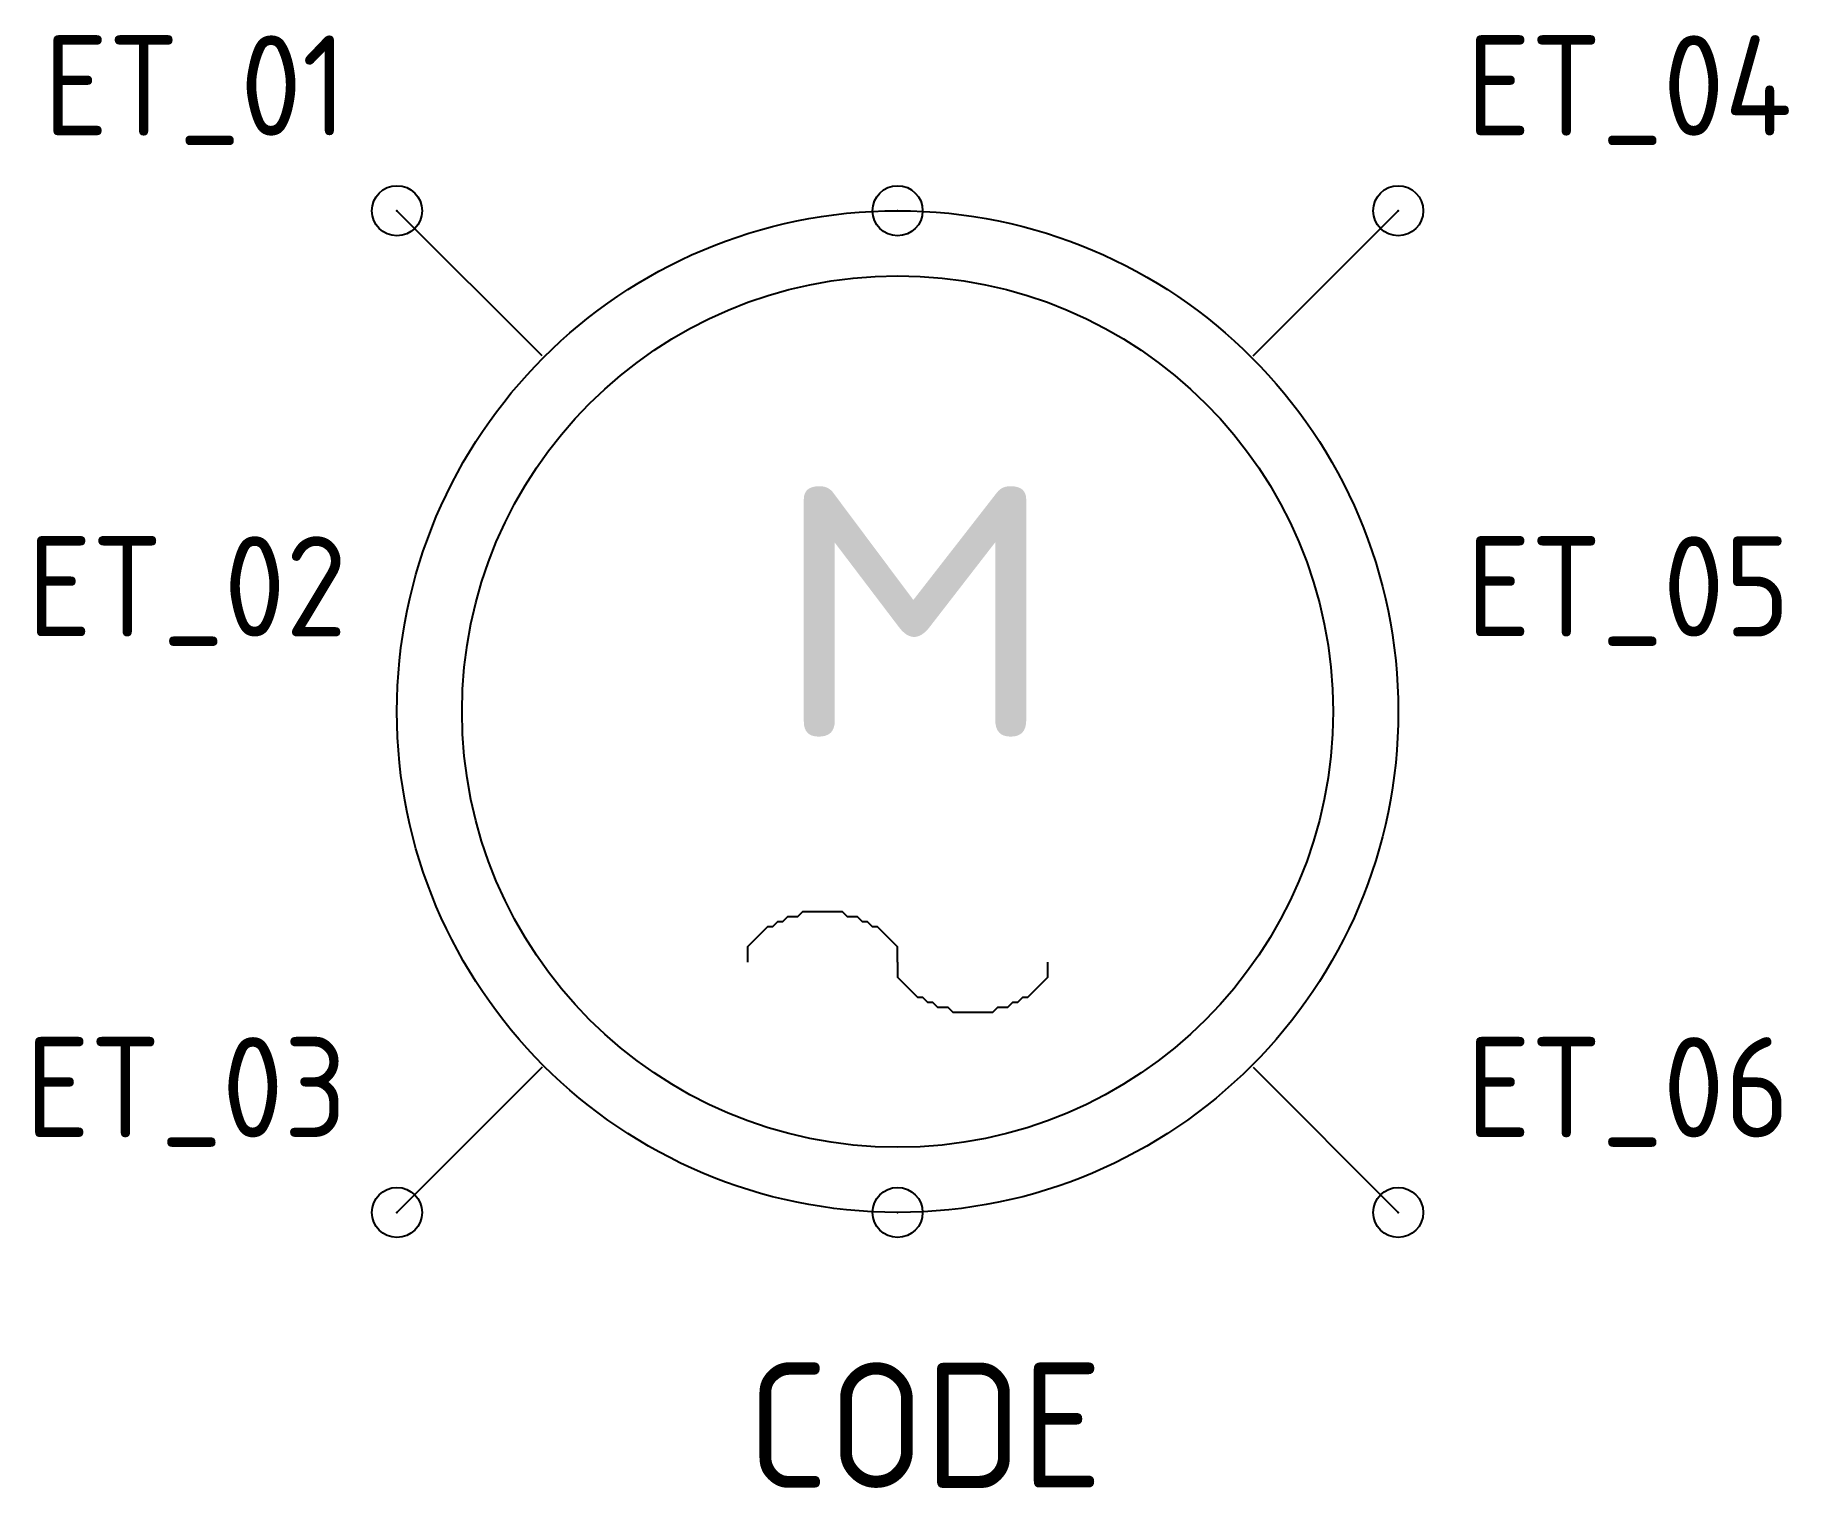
# Model space of a CAD drawing. Extents: x 410.3 to 445.3, y 194.5 to 223.5.
import ezdxf
from ezdxf.enums import TextEntityAlignment as Align

# ---------------------------------------------------------------- set-up
doc = ezdxf.new("R2010")
doc.units = 0
doc.header["$LTSCALE"] = 10
doc.header["$MEASUREMENT"] = 0
doc.header["$PDMODE"] = 32
doc.header["$PDSIZE"] = 1
doc.layers.get('0').update_dxf_attribs({"linetype": 'CONTINUOUS'})
for name, color, linetype in [('C', 7, 'CONTINUOUS'), ('TKST2', 2, 'CONTINUOUS'), ('TKST3', 1, 'CONTINUOUS')]:
    doc.layers.add(name, color=color, linetype=linetype)
doc.styles.get("Standard").update_dxf_attribs({"font": 'ISO8', "width": 1.2})

msp = doc.modelspace()

# ---------------------------------------------------------------- linework, layer by layer
for points in [[(420.4, 217.1), (417.5, 220)], [(434.6, 217.1), (437.5, 220)], [(427.5, 205), (427.5, 205.1), (427.5, 205.3), (427.4, 205.4), (427.3, 205.5), (427.2, 205.6), (427.1, 205.7), (427, 205.7), (426.9, 205.8), (426.8, 205.8), (426.7, 205.9), (426.6, 205.9), (426.5, 205.9), (426.4, 206), (426.4, 206), (426.3, 206), (426.2, 206), (426.1, 206), (426, 206), (425.9, 206), (425.8, 206), (425.7, 206), (425.6, 206), (425.6, 206), (425.5, 205.9), (425.4, 205.9), (425.3, 205.9), (425.2, 205.8), (425.1, 205.8), (425, 205.7), (424.9, 205.7), (424.8, 205.6), (424.7, 205.5), (424.6, 205.4), (424.5, 205.3), (424.5, 205.1), (424.5, 205)], [(427.5, 205), (427.5, 204.9), (427.5, 204.7), (427.6, 204.6), (427.7, 204.5), (427.8, 204.4), (427.9, 204.3), (428, 204.3), (428.1, 204.2), (428.2, 204.2), (428.3, 204.1), (428.4, 204.1), (428.5, 204.1), (428.6, 204), (428.6, 204), (428.7, 204), (428.8, 204), (428.9, 204), (429, 204), (429.1, 204), (429.2, 204), (429.3, 204), (429.4, 204), (429.4, 204), (429.5, 204.1), (429.6, 204.1), (429.7, 204.1), (429.8, 204.2), (429.9, 204.2), (430, 204.3), (430.1, 204.3), (430.2, 204.4), (430.3, 204.5), (430.4, 204.6), (430.5, 204.7), (430.5, 204.9), (430.5, 205)], [(420.4, 202.9), (417.5, 200)], [(434.6, 202.9), (437.5, 200)]]:
    msp.add_lwpolyline(points)
for radius in [10, 8.7]:
    msp.add_circle((427.5, 210), radius)
at = {"layer": 'C', "color": 1}
msp.add_point((417.5, 220), dxfattribs=at)
at = {"layer": 'C', "color": 3}
msp.add_point((427.5, 220), dxfattribs=at)
at = {"layer": 'C', "color": 5}
msp.add_point((437.5, 220), dxfattribs=at)
at = {"layer": 'C', "color": 2}
msp.add_point((417.5, 200), dxfattribs=at)
at = {"layer": 'C', "color": 4}
msp.add_point((427.5, 200), dxfattribs=at)
at = {"layer": 'C', "color": 6}
msp.add_point((437.5, 200), dxfattribs=at)

# ---------------------------------------------------------------- texts
at = {"color": 2, "width": 1.3}
msp.add_text('M', height=5, dxfattribs=at).set_placement((425, 209.5))
at = {"layer": 'TKST2'}
for tag, text, p in [('ET_01', '1U', (416.5, 221.5)), ('ET_02', '1V', (416.5, 211.5)), ('ET_03', '1W', (416.5, 201.5))]:
    msp.add_attdef(tag, text=text, height=2, dxfattribs=at).set_placement(p, align=Align.RIGHT)
for tag, p, s in [('ET_04', (438.86, 221.5), '2U'), ('ET_05', (438.86, 211.5), '2V'), ('ET_06', (438.86, 201.5), '2W')]:
    msp.add_attdef(tag, p, s, height=2, dxfattribs=at)
at = {"layer": 'TKST3'}
msp.add_attdef('CODE', (424.5, 194.5), '-M', height=2.5, dxfattribs=at)

doc.saveas('drawing.dxf')
